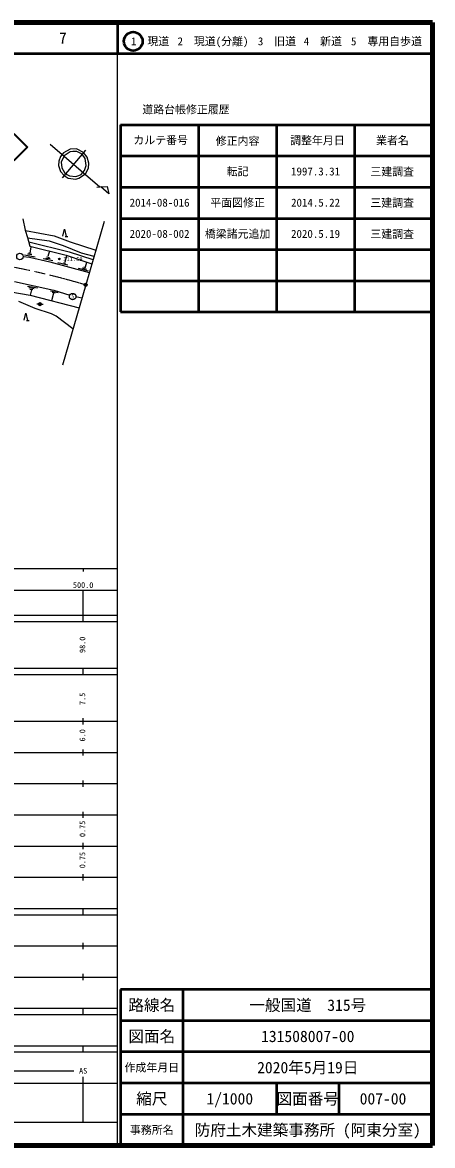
# Model space of a CAD drawing. Units: millimetres, scale not verified. Extents: x 40000 to 680000, y 20000 to 380000.
# Drawn here: x 548539 to 680000, y 20000 to 380000 of the extents above; entities that cross this region are included whole.
import ezdxf
from ezdxf.enums import TextEntityAlignment as Align

# ---------------------------------------------------------------- set-up
doc = ezdxf.new("R2010")
doc.units = ezdxf.units.MM
doc.header["$LTSCALE"] = 1000
doc.header["$PDMODE"] = 32
doc.header["$PDSIZE"] = 500
doc.linetypes.add('CHAIN', pattern=[18.5, 12, -1.5, 3.5, -1.5])
for name, color, linetype, lineweight in [('M-BGD', 7, 'Continuous', 25), ('M-BMK', 2, 'CHAIN', 13), ('M-BMK-SRVR', 3, 'Continuous', 25), ('M-STR-STRC', 7, 'Continuous', 25), ('M-TTL', 2, 'Continuous', 140), ('M-TTL-BAND', 7, 'Continuous', 25), ('M-TTL-FRAM', 2, 'Continuous', 50), ('M-TTL-LINE', 7, 'Continuous', 50)]:
    doc.layers.add(name, color=color, linetype=linetype, lineweight=lineweight)
doc.layers.add('M-OTRS', color=6, linetype='Continuous')
doc.layers.add('M-TTL-TXT', color=7, linetype='Continuous')
doc.styles.add('ＭＳ ゴシック', font='')
doc.styles.get('ＭＳ ゴシック').set_extended_font_data('MS Gothic')

msp = doc.modelspace()

# ---------------------------------------------------------------- linework, layer by layer
at = {"layer": 'M-BGD'}
for p, q in [((557472, 340967), (573389, 327336)), ((568732, 339104), (561282, 330214)), ((563822, 339358), (561705, 338173)), ((563822, 338512), (561874, 337242)), ((565854, 339443), (563822, 339358)), ((564668, 338681), (563822, 338512)), ((565938, 338596), (564668, 338681)), ((568140, 338342), (565854, 339443)), ((567632, 337750), (565938, 338596)), ((560181, 335548), (560096, 334194)), ((560689, 336988), (560181, 335548)), ((561705, 338173), (560689, 336988)), ((561874, 337242), (560943, 335210)), ((560943, 335210), (561112, 333432)), ((568648, 336395), (567632, 337750)), ((569325, 336818), (568140, 338342)), ((568986, 334109), (568648, 336395)), ((569833, 334871), (569325, 336818)), ((569664, 333262), (569833, 334871)), ((560096, 334194), (560689, 332246)), ((560689, 332246), (561874, 330892)), ((561112, 333432), (562044, 331908)), ((562044, 331908), (562806, 331230)), ((562806, 331230), (563652, 330807)), ((566616, 330045), (568732, 331484)), ((566616, 330892), (567378, 331315)), ((567378, 331315), (568478, 332585)), ((568478, 332585), (568986, 334109)), ((568732, 331484), (569664, 333262)), ((561874, 330892), (563144, 330130)), ((563144, 330130), (565600, 329791)), ((563652, 330807), (565600, 330638)), ((565600, 330638), (566616, 330892)), ((565600, 329791), (566616, 330045)), ((572373, 327166), (573389, 327336)), ((573389, 327336), (575675, 327420)), ((576268, 325050), (573643, 327336)), ((575675, 327420), (576268, 325050)), ((548666, 317091), (549428, 313450)), ((549428, 313450), (550106, 311080)), ((549470, 313305), (558742, 311588)), ((561451, 311503), (562044, 313789)), ((562044, 313789), (562552, 311418)), ((550106, 311080), (550952, 308286)), ((550149, 310927), (557133, 309979)), ((550529, 309725), (563483, 306508)), ((557133, 309979), (561620, 308455)), ((558742, 311588), (563822, 309640)), ((562213, 311418), (563060, 311418)), ((563822, 309640), (572031, 307048)), ((550515, 306136), (551324, 306060)), ((551215, 307989), (550935, 306183)), ((550952, 308286), (562552, 305407)), ((557218, 306762), (556710, 304984)), ((561620, 308455), (567378, 306169)), ((563483, 306508), (571146, 303982)), ((567378, 306169), (571468, 305098)), ((548788, 304971), (550783, 304730)), ((549174, 305492), (552561, 304899)), ((550190, 305830), (551545, 305661)), ((550783, 304730), (557302, 303290)), ((555186, 304306), (558234, 303714)), ((555948, 304476), (557387, 304306)), ((556238, 304875), (557254, 304706)), ((557302, 303290), (569953, 299848)), ((559927, 303036), (563060, 302274)), ((561705, 303036), (562298, 302867)), ((562690, 305122), (562174, 303189)), ((562552, 305407), (568224, 303460)), ((568224, 303460), (570760, 302644)), ((569048, 303080), (568625, 301556)), ((566362, 301258), (569611, 300415)), ((567547, 301343), (569107, 300956)), ((568889, 301362), (568224, 301512)), ((545957, 296940), (558572, 294146)), ((550106, 295501), (553323, 294908)), ((544817, 293699), (551037, 292538)), ((550529, 294993), (552307, 294739)), ((550952, 294485), (551848, 294386)), ((551424, 294317), (551037, 292538)), ((551037, 292538), (566689, 288540)), ((557550, 293941), (560027, 293398)), ((557923, 290908), (558601, 293364)), ((558103, 293514), (559075, 293326)), ((558572, 294146), (563705, 292603)), ((565684, 292114), (567595, 291680)), ((552561, 288304), (547396, 290506)), ((557810, 286611), (552561, 288304)), ((554183, 289709), (553183, 289709)), ((554183, 290209), (554183, 289209)), ((554183, 289709), (555183, 289709)), ((549051, 284546), (549644, 286832)), ((549644, 286832), (550152, 284461)), ((549813, 284461), (550660, 284461)), ((559334, 285849), (557810, 286611)), ((564735, 281771), (559334, 285849))]:
    msp.add_line(p, q, dxfattribs=at)
for centre, radius in [((547738, 304983), 1050), ((560377, 304188), 100), ((560377, 304188), 80), ((560377, 304188), 60), ((560377, 304188), 40), ((560377, 304188), 20), ((560377, 304188), 20), ((564634, 292114), 1050), ((554183, 289709), 500)]:
    msp.add_circle(centre, radius, dxfattribs=at)
msp.add_point((560377, 304188), dxfattribs=at)
at = {"layer": 'M-BMK'}
msp.add_arc((500624, 67957), 237920, 73.34547, 88.80875, dxfattribs=at)
at = {"layer": 'M-BMK-SRVR'}
for p, q in [((574683, 316233), (568813, 295897)), ((568813, 295897), (561366, 270101))]:
    msp.add_line(p, q, dxfattribs=at)
msp.add_circle((568813, 295897), 500, dxfattribs=at)
msp.add_point((568813, 295897), dxfattribs=at)
at = {"layer": 'M-OTRS'}
msp.add_point((568813, 295897), dxfattribs=at)
at = {"layer": 'M-STR-STRC'}
for p, q in [((545886, 344455), (550298, 340043)), ((545886, 344116), (549959, 340043)), ((550298, 340043), (545886, 335630)), ((549959, 340043), (545886, 335970))]:
    msp.add_line(p, q, dxfattribs=at)
at = {"layer": 'M-TTL'}
for p, q in [((680000, 380000), (40000, 380000)), ((680000, 20000), (680000, 380000)), ((40000, 20000), (680000, 20000))]:
    msp.add_line(p, q, dxfattribs=at)
at = {"layer": 'M-TTL-BAND'}
for p, q in [((579000, 20000), (579000, 370000)), ((40000, 205000), (579000, 205000)), ((568000, 205000), (568000, 204000)), ((68000, 198000), (579000, 198000)), ((568000, 188000), (568000, 198000)), ((40000, 190000), (579000, 190000)), ((40000, 188000), (579000, 188000)), ((40000, 173000), (579000, 173000)), ((568000, 171000), (568000, 173000)), ((40000, 171000), (579000, 171000)), ((40000, 156000), (579000, 156000)), ((568000, 155000), (568000, 157000)), ((46000, 146000), (579000, 146000)), ((568000, 145000), (568000, 147000)), ((568000, 135000), (568000, 137000)), ((52000, 136000), (579000, 136000)), ((46000, 126000), (579000, 126000)), ((568000, 125000), (568000, 127000)), ((52000, 116000), (579000, 116000)), ((568000, 115000), (568000, 117000)), ((46000, 106000), (579000, 106000)), ((568000, 105000), (568000, 107000)), ((40000, 96000), (579000, 96000)), ((40000, 94000), (579000, 94000)), ((568000, 94000), (568000, 96000)), ((49000, 84000), (579000, 84000)), ((568000, 83000), (568000, 85000)), ((40000, 74000), (579000, 74000)), ((568000, 73000), (568000, 75000)), ((40000, 64000), (579000, 64000)), ((40000, 62000), (579000, 62000)), ((568000, 62000), (568000, 64000)), ((40000, 52000), (579000, 52000)), ((568000, 50000), (568000, 52000)), ((40000, 50000), (579000, 50000)), ((71000, 44000), (565000, 44000)), ((40000, 40000), (579000, 40000)), ((568000, 27500), (568000, 42000)), ((68000, 27500), (579000, 27500))]:
    msp.add_line(p, q, dxfattribs=at)
at = {"layer": 'M-TTL-FRAM'}
for p, q in [((580000, 347197), (580000, 287197)), ((580000, 347197), (680000, 347197)), ((580000, 287197), (680000, 287197)), ((680000, 70000), (580000, 70000)), ((580000, 70000), (580000, 20000))]:
    msp.add_line(p, q, dxfattribs=at)
at = {"layer": 'M-TTL-LINE'}
for p, q in [((579000, 380000), (579000, 370000)), ((40000, 370000), (680000, 370000)), ((605000, 347197), (605000, 287197)), ((630000, 347197), (630000, 287197)), ((655000, 347197), (655000, 287197)), ((580000, 337197), (680000, 337197)), ((580000, 327197), (680000, 327197)), ((580000, 317197), (680000, 317197)), ((580000, 307197), (680000, 307197)), ((580000, 297197), (680000, 297197)), ((600000, 70000), (600000, 20000)), ((680000, 60000), (580000, 60000)), ((680000, 50000), (580000, 50000)), ((680000, 40000), (580000, 40000)), ((630000, 40000), (630000, 30000)), ((650000, 40000), (650000, 30000)), ((680000, 30000), (580000, 30000))]:
    msp.add_line(p, q, dxfattribs=at)
msp.add_circle((584031, 373958), 3000, dxfattribs=at)

# ---------------------------------------------------------------- texts
at = {"layer": 'M-BGD', "style": 'ＭＳ ゴシック'}
for s, p in [('311.69', (561614, 303110)), ('S', (564194, 291158))]:
    msp.add_text(s, height=1320, dxfattribs=at).set_placement(p, align=Align.BOTTOM_LEFT)
at = {"layer": 'M-TTL-BAND', "style": 'ＭＳ ゴシック'}
for s, p in [('500.0', (568000, 198195)), ('AS', (568000, 42500))]:
    msp.add_text(s, height=1833, dxfattribs=at).set_placement(p, align=Align.BOTTOM_CENTER)
for s, p in [('98.0', (569210, 180500)), ('7.5', (569210, 163174)), ('6.0', (569210, 151500)), ('0.75', (569210, 121500)), ('0.75', (569210, 111500))]:
    msp.add_text(s, height=1833, rotation=90, dxfattribs=at).set_placement(p, align=Align.BOTTOM_CENTER)
at = {"layer": 'M-TTL-TXT', "style": 'ＭＳ ゴシック'}
for s, height, p in [('7', 3666, (561497, 375000)), ('1\u3000現道', 2566, (589448, 373958)), ('2\u3000現道(分離)', 2566, (609619, 373958)), ('3\u3000旧道', 2566, (630121, 373958)), ('4\u3000新道', 2566, (644824, 373958)), ('5\u3000専用自歩道', 2566, (665228, 373958)), ('道路台帳修正履歴', 2566, (600968, 352113)), ('カルテ番号', 2566, (592839, 342277)), ('修正内容', 2566, (617509, 342023)), ('調整年月日', 2566, (643089, 342197)), ('業者名', 2566, (667134, 342197)), ('転記', 2566, (617500, 332245)), ('1997.3.31', 2566, (642500, 332245)), ('三建調査', 2566, (667077, 332189)), ('2014-08-016', 2566, (592500, 322245)), ('平面図修正', 2566, (617500, 322245)), ('2014.5.22', 2566, (642500, 322245)), ('三建調査', 2566, (667077, 322189)), ('2020-08-002', 2566, (592500, 312245)), ('橋梁諸元追加', 2566, (617500, 312245)), ('2020.5.19', 2566, (642500, 312245)), ('三建調査', 2566, (667077, 312189)), ('路線名', 3666, (590000, 65000)), ('路線名', 3666, (590000, 65000)), ('一般国道\u3000315号', 3666, (640000, 65000)), ('図面名', 3666, (590000, 55000)), ('図面名', 3666, (590000, 55000)), ('131508007-00', 3666, (640000, 55000)), ('2020年5月19日', 3666, (640000, 45000)), ('作成年月日', 2566, (590000, 45000)), ('作成年月日', 2566, (590000, 45000)), ('縮尺', 3666, (590000, 35000)), ('縮尺', 3666, (590000, 35000)), ('1/1000', 3666, (615000, 35000)), ('図面番号', 3666, (640000, 35000)), ('図面番号', 3666, (640000, 35000)), ('007-00', 3666, (664125, 35000)), ('事務所名', 2566, (590000, 25000)), ('事務所名', 2566, (590000, 25000)), ('防府土木建築事務所 (阿東分室)', 3666, (640000, 25000))]:
    msp.add_text(s, height=height, dxfattribs=at).set_placement(p, align=Align.MIDDLE_CENTER)

doc.saveas('drawing.dxf')
